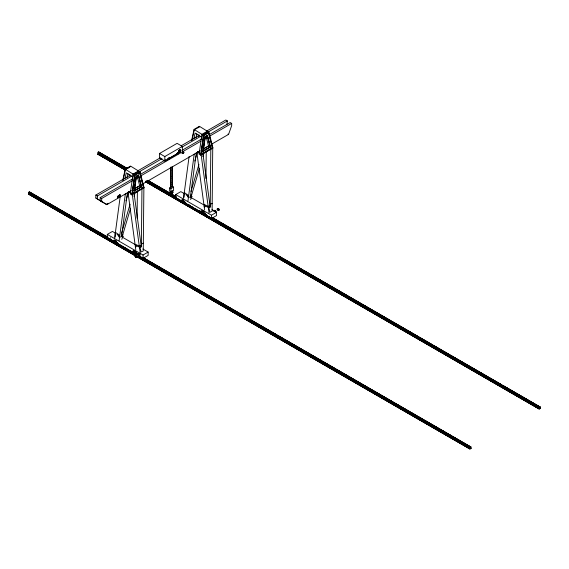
<?xml version="1.0" encoding="UTF-8"?>
<svg xmlns="http://www.w3.org/2000/svg" width="569" height="569" viewBox="0 0 569 569"><rect width="100%" height="100%" fill="white"/><g stroke="black" fill="none" stroke-linecap="round" stroke-linejoin="round"><path stroke-width="0.85" d="M137.101 218.261L137.371 191.867M135.835 247.124L135.415 245.459L139.946 247.309L141.368 246.505L141.951 188.46L143.886 187.528L143.246 250.986L141.83 251.669M205.964 178.502L206.241 151.226M208.802 207.55L210.231 206.746L210.815 148.701L212.742 147.769L212.109 211.227L209.989 212.251L208.802 207.55L204.278 205.708L204.698 207.365M115.151 237.003L115.244 233.041M118.829 235.786L119.433 236.377L117.036 234.414M184.015 197.244L184.107 193.289M187.692 196.028L188.296 196.618L185.899 194.662M118.082 196.49L117.47 197.82L118.153 197.18L118.203 197.592C120.279 197.486 118.523 195.103 118.793 196.013M182.379 150.877L182.379 146.411L177.087 143.352L159.526 153.495L159.526 157.969L164.818 161.02C167.122 161.61 168.31 156.496 170.33 157.833L177.023 153.971L177.542 152.947M177.82 152.805L177.848 153.289M126.546 169.014L98.081 152.25L126.538 168.68M539.689 407.432L211.917 217.977M117.47 197.82L118.11 195.786L118.523 197.415M117.641 197.92L118.281 195.885M118.971 196.113L118.715 195.651M173.09 192.038L171.568 193.602L171.838 192.521A0.782 0.455 -60 0 0 172.101 192.258L172.265 190.736L171.561 191.141C169.356 194.392 171.34 196.988 173.09 192.038L172.599 191.753L171.653 193.133L170.985 193.261M179.228 151.077L179.64 152.001M179.598 151.077C179.327 152.165 177.827 151.02 180.124 152.065M179.925 150.55L179.534 151.695L179.214 151.212M181.106 150.977L180.494 150.287L179.804 150.785M182.293 152.919L182.727 153.552L183.538 153.21M183.517 152.52L183.46 151.959M183.794 152.755L183.175 152.293M118.793 196.789L119.106 196.625M113.338 241.185C113.907 238.475 117.264 241.526 116.951 243.276M114.675 237.913L120.237 196.248M119.099 240.737L125.358 193.801M127.463 192.279L121.553 236.583L122.947 236.341L122.371 235.772L123.004 236.192L121.759 239.371M184.633 193.83L180.835 191.632L175.714 194.584L175.714 197.898L181.746 201.376C182.315 198.666 185.672 201.718 185.366 203.467L200.743 212.344L202.941 211.078M183.538 198.154L189.1 156.489M187.955 200.978L194.221 154.043M196.326 152.52L190.416 196.824L191.81 196.582L190.359 196.305L190.992 196.725L191.867 196.433L191.227 196.013L190.352 196.326L190.992 196.725L188.424 197.479L187.791 197.059L188.047 195.11L184.278 192.614M200.743 212.344C201.533 208.581 206.198 212.813 205.765 215.246L211.448 218.524L216.569 215.573L216.569 212.265L212.002 209.627M170.999 167.485L170.977 167.002M133.039 174.086L130.223 194.001L131.823 194.861L144.099 187.82L140.038 171.852L138.431 170.992L133.039 174.086L134.647 174.953L140.038 171.852M131.823 194.861L134.647 174.953M132.108 194.107L134.796 175.152L139.647 172.371L143.644 187.635L132.108 194.107L143.644 187.635M132.25 194.178L134.931 175.224L139.782 172.443M134.021 191.02L136.091 176.397L138.487 175.024L141.61 186.817L134.021 191.02L141.61 186.817M134.156 191.092L136.226 176.475L138.63 175.096M201.903 134.334L199.079 154.242L200.686 155.102L212.962 148.061L208.901 132.1L207.294 131.233L201.903 134.334L203.51 135.194L208.901 132.1M200.686 155.102L203.51 135.194M200.971 154.348L203.659 135.394L208.51 132.613L212.507 147.876L200.971 154.348L212.507 147.876M201.106 154.419L203.794 135.472L208.645 132.684M202.884 151.262L204.954 136.645L207.351 135.266L210.473 147.058L202.884 151.262L210.473 147.058M203.019 151.333L205.089 136.716L207.486 135.337M114.277 240.922L115.158 242.081M115.244 242.01L115.087 241.363M203.041 210.736L202.955 211.689M135.009 256.064C135.066 254.243 137.67 256.171 136.638 257.088M135.031 256.221C135.095 254.251 137.968 256.797 136.055 257.067M136.219 256.911L135.315 255.751M138.032 253.987L138.48 253.525L139.362 253.838M138.772 253.774L139.128 253.411M138.701 255.175L139.711 255.374L139.533 254.002M213.923 211.227L214.634 210.864L215.352 211.938M214.093 210.857C214.513 209.342 216.569 211.085 215.971 212.073M214.321 210.494L214.321 210.921M215.772 212.031C215.018 209.918 213.66 210.153 215.495 212.024M217.237 209.043L217.486 208.624M217.372 209.122L218.276 209.001L218.716 210.388M119.91 195.708L119.497 195.537L119.931 194.733L120.144 196.476L119.618 196.575L120.144 196.476M120.102 194.833L119.675 195.636C120.045 194.477 118.644 195.516 119.675 195.082M122.79 180.167L125.208 169.192L130.543 166.063L139 171.319L133.665 174.455L133.082 177.087L126.254 172.841L124.96 178.716M123.046 180.38L125.457 169.455L130.258 166.639M127.065 177.777L128.004 173.531M191.653 140.415L194.072 129.433L199.406 126.304L207.856 131.567L202.521 134.697L201.945 137.328L195.117 133.082L193.816 138.957M191.909 140.621L194.321 129.696M195.928 138.025L196.867 133.772M119.931 194.733L119.967 196.376M125.934 200.829L128.395 192.443M121.396 233.774L130.081 204.171M122.385 236.092L130.536 208.318M134.007 196.476L135.251 192.251M194.797 161.07L197.258 152.684M190.999 191.483L198.944 164.413M190.793 197.884L199.399 168.566M202.87 156.724L204.115 152.492M110.464 237.693L110.414 238.297M136.837 252.494L136.311 252.394M179.228 151.155C179.192 149.434 177.955 151.098 179.676 150.479M180.665 151.084L180.437 150.422M180.771 151.084L180.65 150.308M182.628 152.905L182.628 153.488M183.737 152.905L183.837 152.151L183.012 152.407M226.825 124.725L227.394 120.905L225.822 120.002L206.597 131.105M211.718 144.113L228.56 134.391L231.675 125.642L231.675 123.416L230.175 122.548L209.406 134.533M168.011 158.388L167.962 158.936L168.58 159.021M169.59 157.933L169.221 158.566M178.382 153.018L178.346 152.371M190.615 199.619L191.867 196.433M214.008 210.992L214.449 210.779M169.775 157.848L169.27 158.232L175.693 154.519M180.601 150.515C180.039 149.042 178.076 152.279 179.84 151.653M182.251 152.748L183.559 151.994M182.457 152.563L182.172 153.324L182.998 153.523M183.453 152.698L182.905 153.303M183.374 153.438L183.73 152.855M115.187 242.109L115.158 241.085L114.234 240.872M115.443 241.896L114.461 241.789L114.433 240.758M134.697 252.309C133.203 252.209 135.145 254.485 135.237 253.255C135.33 252.302 133.53 252.195 134.547 253.276M135.273 253.596L134.753 252.437M177.727 153.317L178.104 153.566L178.069 153.033M138.658 253.511L139.263 253.297L140.223 254.222M213.809 210.85L214.136 210.523M214.257 210.779L215.132 210.815L215.665 211.76M139.711 255.246C140.685 256.086 138.864 251.839 138.352 254.094M116.304 241.562L116.809 242.323L115.507 241.114L115.507 242.337L116.83 242.558M118.992 196.006C118.629 194.883 119.526 195.267 119.085 196.191M133.637 251.669L134.149 252.287M136.297 253.205L136.311 253.724L137.307 253.682M179.804 151.034L180.33 150.493M182.642 152.691L182.983 152.314M182.862 152.556L182.521 153.609L183.41 153.331M183.254 152.791L182.898 153.189M172.215 193.296L171.554 194.029M177.265 153.104L177.628 152.762M177.322 153.324L180.387 152.03M214.378 210.943L214.826 210.999M176.831 153.879L176.404 154.107M182.585 152.392L183.517 152.215M177.805 153.459L178.147 152.748M133.473 251.484L133.302 252.223L134.199 253.127L134.199 251.903L133.495 252.188L133.473 251.683M171.283 192.123L169.647 191.255L169.647 187.912L172.35 186.355L173.595 187.073L173.595 190.416L170.892 191.973L170.892 188.631L173.595 187.073M98.088 152.577L98.195 152.542A1.935 1.117 -60 0 1 98.309 152.99A2.354 1.358 -60 0 1 98.259 153.502L97.747 153.979L125.436 169.967M212.031 218.261L539.739 407.447A1.935 1.117 -60 0 1 539.803 407.881A2.354 1.358 -60 0 1 539.746 408.393L539.241 408.869L146.205 181.952M470.798 447.206L467.064 444.894M540.052 407.226L531.702 402.247M179.612 150.501L180.16 150.259M140.792 246.903L141.368 246.505M209.648 207.144L210.231 206.746M135.372 253.539L134.96 253.738M135.102 255.673C136.076 255.076 137.172 257.679 135.621 256.989M218.276 210.281L218.709 210.224M218.83 210.352L218.091 210.324M127.655 168.332L129.711 167.13M195.003 129.298L199.257 126.965L197.884 127.776M97.704 154.121L125.393 170.11L97.704 154.121L99.056 153.338M101.759 201.696L95.841 198.012L95.841 195.046L130.45 175.06M137.371 171.07L160.444 157.748M181.212 145.756L199.669 135.095M159.526 153.495L164.818 156.546L182.379 146.411M95.841 195.046L97.406 195.949L132.022 175.97M138.943 171.973L162.016 158.651M182.016 147.108L200.473 136.446M208.169 132.008L227.394 120.905M180.458 150.444C178.211 149.298 181.034 149.846 180.024 150.308M131.332 190.523L106.837 204.669L100.187 200.558L100.187 197.592L132.492 178.943M140.18 174.505L166.333 159.405M182.485 150.081L201.718 138.978M204.79 137.2L206.327 136.311M100.187 197.592L101.687 198.46L132.456 180.7M135.536 178.922L137.84 177.592M140.913 175.814L180.914 152.72M182.45 151.831L200.907 141.176M204.755 138.957L207.059 137.627M209.371 136.29L231.675 123.416M118.153 197.18L118.971 196.888L118.715 196.291M106.275 204.342L108.16 203.254M119.675 196.746L119.184 196.831L119.675 196.746L119.497 196.028M134.398 188.752L139.754 185.658M142.819 183.894L200.231 150.742M203.297 148.978L208.652 145.884M107.306 237.707L107.306 234.392L112.42 231.441L115.464 233.198M183.19 200.011L182.706 200.004L182.813 200.885L182.215 200.139M182.919 199.719L182.813 200.75M114.106 240.417L114.689 240.082L115.998 240.836L115.998 242.273L115.415 242.607L115.415 241.171L114.106 240.417L114.106 241.853M181.746 201.376L183.211 200.537M113.565 241.491L114.333 240.815L115.059 241.142M113.715 241.576C114.227 240.438 114.234 242.764 115.287 242.06M113.565 241.996L114.056 241.711M114.689 241.519L113.715 242.081L113.672 241.434M115.415 241.171L115.998 240.836M202.208 210.189L202.208 211.682L202.806 212.429L202.934 210.558M133.793 251.313L132.335 252.152C132.911 248.632 137.243 252.103 137.264 254.315M133.153 251.79L134.675 252.664L132.442 251.37M203.019 212.137C202.23 212.714 203.595 211.199 202.699 210.694M134.682 253.063L134.099 253.397L134.099 251.96L134.682 251.626L135.991 252.38L135.991 253.817L135.017 254.379L135.657 253.682M134.099 251.96L135.408 252.714L135.991 252.38M175.714 194.584L211.448 215.217L216.569 212.265M143.039 255.026L148.153 252.067L148.153 255.381L143.039 258.333L143.039 255.026L107.306 234.392M136.901 256.719L469.944 448.998L471.296 448.216M539.199 409.019L145.394 181.603L539.199 409.019L540.55 408.179M203.233 149.121L208.546 146.069L210.153 146.93L203.318 150.849L205.295 136.909L207.308 135.756L210.153 146.93M134.369 188.88L139.682 185.828L141.29 186.689L134.455 190.608L136.432 176.667L138.445 175.508L141.29 186.689M210.253 204.328L212.187 203.396M141.389 244.087L143.324 243.155M210.829 148.687L212.742 147.769M141.965 188.446L143.886 187.528M190.409 195.402L191.703 194.783M121.546 235.161L122.84 234.542M180.117 150.522L180.537 150.401M180.117 151.695L179.584 151.916M182.485 153.431L183.268 152.428L183.808 152.613M171.169 194.299C168.595 195.615 170.152 190.857 171.561 191.703M209.043 212.984L201.035 153.85L202.856 153.111L210.203 207.187M140.18 252.743L132.172 193.609L134 192.863L141.34 246.946M198.176 151.703L197.365 152.03L199.563 153.125L197.479 152.058M201.035 153.85L202.877 153.111M132.172 193.609L134.014 192.863M209.997 205.665L208.154 206.405L204.491 204.584L204.797 206.867L204.179 206.561M141.133 245.424L139.291 246.164L135.628 244.343L135.934 246.626L135.315 246.32M137.428 253.76L136.204 253.753L135.5 252.657L135.5 254.094M137.428 253.966L135.5 253.881M28.834 192.564L136.674 254.706M470.435 447.419L138.011 255.581M123.004 236.192L121.496 236.078L122.129 236.484L119.561 237.237L118.928 236.818L119.184 234.862L115.415 232.372M177.45 153.907L176.916 153.915M536.147 406.024L540.507 408.144M439.958 430.463L471.253 448.123M180.729 150.365L180.138 150.323M179.953 151.774L179.505 151.617M117.242 242.785L117.648 242.721M134.355 252.394L134.227 253.226L135.28 253.603M217.891 208.595L218.34 208.659M139.782 255.275L139.177 255.154M205.665 214.869L206.241 214.933M217.401 208.695L218.752 210.196M218.624 210.246L219.257 209.847L218.83 208.915M136.724 257.024L136.275 256.875M136.076 257.138L135.216 256.534M134.142 250.95L133.445 250.595M114.149 240.787L113.444 240.331M204.314 205.85L204.932 205.971M135.45 245.609L136.069 245.73M185.103 203.069L185.722 203.297M205.715 214.84L203.553 213.112L202.962 211.234M114.504 240.879L115.365 241.811M116.261 242.33L116.958 242.586M116.766 242.7L115.756 242.117M116.261 242.686L116.823 242.942M136.951 254.13L135.785 253.539M136.759 254.243L135.749 253.66M136.254 254.229L136.816 254.485M139.298 253.447L139.668 253.66M139.177 253.71L138.48 254.144M136.034 256.975C138.708 257.814 135.678 253.468 135.401 255.758L28.45 194.05L135.365 255.83M128.509 191.789L130.706 192.877M128.615 191.817L130.749 192.891M227.998 134.064L228.56 134.391M179.512 149.697L180.416 150.18M178.524 150.266L179.427 150.749M178.524 151.34L179.427 151.823M190.715 197.336L203.645 204.797M169.647 187.912L170.892 188.631M172.101 192.336L172.592 192.621M171.347 192.237L171.838 192.521M127.136 168.339L98.629 151.887A1.871 1.081 -60 0 0 98.131 152.172L126.595 168.602M147.855 180.302L170.209 193.204M171.696 194.072L176.362 196.76M181.696 199.847L183.289 200.757M200.921 210.943L203.282 212.301M212.465 217.607L540.201 407.048L503.288 385.732M126.403 168.14L98.679 151.909M147.94 180.572L169.477 193.012M171.781 194.342L175.629 196.561M212.55 217.877L431.757 344.437M433.294 345.326L501.744 384.843M100.983 153.573L126.361 168.225M147.897 180.657L151.745 182.884M153.281 183.766L162.514 189.1M164.05 189.989L169.434 193.097M171.746 194.427L175.586 196.646M212.507 217.963L221.739 223.29M223.276 224.179L232.508 229.506M234.044 230.395L239.428 233.503M240.964 234.392L267.117 249.492M268.653 250.381L277.885 255.709M279.422 256.598L280.965 257.487M282.501 258.369L291.733 263.703M293.27 264.592L295.574 265.922M297.118 266.811L302.502 269.919M304.038 270.808L309.422 273.917M310.959 274.799L337.111 289.898M338.647 290.787L347.879 296.115M349.416 297.004L350.952 297.893M352.496 298.782L358.648 302.331M360.184 303.22L361.72 304.109M363.264 304.998L372.489 310.325M374.032 311.215L379.416 314.323M380.953 315.212L390.185 320.539M391.721 321.428L407.105 330.312M408.642 331.201L417.874 336.528M419.41 337.417L428.642 342.744M430.178 343.633L431.715 344.522M433.251 345.411L442.483 350.739M444.019 351.628L449.403 354.736M450.947 355.625L453.251 356.955M454.787 357.844L460.172 360.952M461.715 361.841L487.861 376.934M489.404 377.823L498.629 383.15M500.172 384.039L501.709 384.929M503.245 385.818L512.477 391.145M514.013 392.034L516.325 393.364M517.861 394.253L523.245 397.361M524.782 398.25L530.166 401.358M147.357 180.586L169.669 193.467M171.205 194.356L175.821 197.016M181.973 200.573L184.278 201.903M200.43 211.227L204.278 213.453M211.967 217.891L539.625 407.063A1.871 1.081 -60 0 1 540.116 406.778M147.307 180.672L175.764 197.102M181.916 200.658L184.996 202.429M200.38 211.312L204.221 213.531M98.195 152.542L125.934 168.545M147.421 180.963L175.928 197.407M181.269 200.501L185.928 203.176M188.19 204.499L189.776 205.402M198.958 210.715L207.465 215.615M147.271 180.956L175.771 197.429M181.12 200.501L186.54 203.645M188.04 204.491L189.619 205.423M191.924 206.753L193.46 207.642M194.961 208.489L196.54 209.42M198.809 210.715L207.308 215.637M211.881 218.261L539.583 407.475M98.515 152.407A1.949 1.124 -60 0 0 98.451 152.912L126.14 168.901M146.909 180.885L178.438 199.093M179.982 199.982L192.286 207.088M193.823 207.977L539.945 407.802A2.347 1.358 -60 0 0 539.995 408.25M98.309 152.99L125.998 168.979M146.766 180.97L539.803 407.881M103.928 156.489L98.508 153.353A2.347 1.358 -60 0 1 98.451 152.912M105.429 157.35L125.422 168.893M146.958 181.333L156.233 186.689M157.727 187.55L173.922 196.902M175.416 197.756L187.77 204.897M189.257 205.75L198.538 211.113M200.025 211.967L243.916 237.309M245.403 238.169L254.684 243.525M256.171 244.386L313.91 277.722M315.39 278.575L324.679 283.938M326.158 284.792L383.897 318.128M385.377 318.981L394.666 324.351M396.145 325.198L464.66 364.757M466.132 365.604L534.654 405.171M98.259 153.502L125.941 169.484M145.941 181.027L539.711 408.464M118.345 197.315L118.565 195.722M95.841 198.012L106.837 204.669M100.983 201.248L102.555 202.159M122.307 237.145L135.23 244.606M142.833 248.994L148.153 252.067M107.882 237.188L29.375 191.867A1.871 1.081 -60 0 0 28.884 192.151M143.21 257.586L470.954 447.035L143.296 257.864M116.247 242.024L117.769 242.906M107.143 236.989L29.424 191.888M30.961 193.111L29.304 192.315L30.84 193.204M32.497 194.001L34.033 194.89M35.577 195.779L37.881 197.109M39.417 197.998L44.802 201.106M46.345 201.995L48.65 203.325M50.186 204.214L55.57 207.322M57.106 208.211L94.027 229.527M95.571 230.417L100.955 233.525M102.491 234.407L107.107 237.074M144.796 258.831L170.942 273.931M172.485 274.82L181.71 280.147M183.254 281.036L184.79 281.925M186.326 282.814L188.638 284.144M190.174 285.033L195.558 288.142M197.094 289.031L213.247 298.355M214.783 299.244L240.936 314.344M242.472 315.226L244.784 316.563M246.32 317.452L251.704 320.56M253.241 321.449L254.784 322.331M256.32 323.22L258.625 324.558M260.168 325.44L265.552 328.548M267.089 329.437L276.321 334.771M277.857 335.653L283.241 338.761M284.777 339.65L310.93 354.75M312.466 355.639L321.698 360.966M323.235 361.856L324.771 362.745M326.314 363.634L335.539 368.961M337.083 369.85L339.387 371.18M340.923 372.069L346.308 375.177M347.851 376.066L353.235 379.174M354.772 380.064L380.924 395.163M382.46 396.052L391.692 401.38M393.229 402.269L394.765 403.151M396.301 404.04L402.461 407.596M403.997 408.485L405.533 409.374M407.07 410.256L409.381 411.593M410.918 412.482L416.302 415.59M417.838 416.48L423.222 419.588M424.766 420.47L433.991 425.804M435.534 426.686L450.911 435.57M452.455 436.459L461.679 441.786M463.223 442.675L464.759 443.564M32.383 194.093L33.92 194.982M36.224 196.312L37.767 197.201M43.152 200.309L44.688 201.198M46.992 202.528L48.536 203.418M50.072 204.307L51.608 205.196M56.992 208.304L59.304 209.634M60.84 210.523L62.377 211.412M63.913 212.301L66.224 213.631M67.761 214.52L69.297 215.409M71.609 216.739L73.145 217.628M74.681 218.517L76.993 219.847M81.609 222.515L83.913 223.845M85.45 224.734L90.066 227.394M95.45 230.502L96.986 231.391M99.298 232.728L100.834 233.61M144.675 258.923L146.987 260.253M151.596 262.921L153.907 264.251M155.444 265.14L160.06 267.807M162.364 269.137L164.676 270.467M169.292 273.134L170.828 274.023M176.212 277.131L177.748 278.021M183.133 281.129L184.669 282.018M186.981 283.348L188.517 284.237M190.053 285.126L191.597 286.015M193.901 287.345L195.437 288.234M197.749 289.564L199.285 290.453M200.821 291.342L202.365 292.231M207.749 295.339L209.285 296.229M211.59 297.559L213.133 298.448M214.669 299.337L216.974 300.667M218.517 301.556L220.054 302.445M221.59 303.334L223.902 304.664M225.438 305.553L227.742 306.883M232.358 309.55L234.67 310.88M236.206 311.769L240.822 314.429M246.206 317.545L247.743 318.427M253.127 321.535L254.663 322.424M256.975 323.761L258.511 324.643M263.895 327.758L265.431 328.64M267.743 329.977L269.279 330.866M270.816 331.748L272.352 332.637M274.663 333.975L276.2 334.857M277.736 335.746L279.279 336.635M281.584 337.965L283.12 338.854M284.664 339.743L286.968 341.08M288.504 341.962L290.048 342.851M295.432 345.959L297.736 347.296M302.352 349.956L304.657 351.293M306.2 352.175L310.816 354.843M313.121 356.173L317.737 358.84M326.962 364.167L328.505 365.056M333.889 368.164L335.426 369.053M337.73 370.383L339.273 371.273M340.81 372.162L342.346 373.051M344.658 374.381L346.194 375.27M347.73 376.159L350.042 377.489M351.578 378.378L353.114 379.267M354.658 380.156L356.962 381.486M358.498 382.375L360.042 383.264M365.426 386.372L367.73 387.702M369.267 388.591L370.803 389.481M372.346 390.37L374.651 391.7M376.187 392.589L380.803 395.256M383.115 396.586L387.731 399.246M390.035 400.583L391.572 401.472M396.956 404.58L398.499 405.469M403.883 408.578L405.42 409.46M407.724 410.797L409.267 411.686M410.804 412.568L412.34 413.457M414.652 414.794L416.188 415.683M417.724 416.565L420.029 417.902M421.572 418.791L423.108 419.673M425.413 421.01L426.956 421.899M428.493 422.781L430.029 423.67M435.413 426.778L437.725 428.116M439.261 429.005L440.797 429.887M442.341 430.776L444.645 432.113M446.181 432.995L450.797 435.662M453.109 436.992L455.413 438.329M460.029 440.989L461.566 441.878M466.95 444.986L468.486 445.876M136.56 254.322L28.827 192.237L136.517 254.734M138.815 255.737L470.371 447.042A1.871 1.081 -60 0 1 470.869 446.757M138.16 255.581L470.485 447.433A1.935 1.117 -60 0 1 470.549 447.867A2.354 1.358 -60 0 1 470.492 448.372L138.217 256.534M29.261 192.386A1.949 1.124 -60 0 0 29.197 192.891L136.88 255.061M138.416 255.95L470.691 447.789A2.347 1.358 -60 0 0 470.741 448.23M28.991 192.542A1.935 1.117 -60 0 1 29.055 192.976L136.738 255.147M138.274 256.029L470.549 447.867M60.058 211.127L29.254 193.339A2.347 1.358 -60 0 1 29.197 192.891M61.552 211.988L66.978 215.125M68.479 215.985L130.052 251.541M131.539 252.394L136.155 255.061M138.466 256.391L147.741 261.754M149.234 262.608L200.046 291.947M201.533 292.8L217.735 302.16M219.221 303.014L287.729 342.574M289.208 343.42L357.716 382.98M359.195 383.833L368.484 389.196M369.964 390.05L427.71 423.393M429.19 424.239L438.479 429.609M135.906 255.204L29.005 193.481A2.354 1.358 -60 0 0 29.055 192.976M135.877 255.282L28.962 193.56L28.493 193.965L135.408 255.687M137.413 256.171L470.456 448.45L469.987 448.856L136.944 256.576M136.901 256.669L469.944 448.998M194.072 129.433L202.521 134.697M125.208 169.192L133.665 174.455M198.126 151.816L199.577 152.833M217.614 210.345C220.715 211.568 216.967 206.554 217.066 209.641M129.263 191.575L130.714 192.592M184.541 202.671L185.153 203.041M135.941 253.546L136.446 253.902M115.792 241.996L116.453 242.358M218.624 208.723L219.022 209.385M218.759 208.987L217.977 208.425L217.578 209.079M214.698 211.127L215.153 211.938M139.17 253.838L139.832 255.026M204.584 214.186L203.602 213.083M183.047 200.274L184.591 202.642M183.609 201.54L184.064 202.13M202.443 211.547L202.863 212.123M182.45 200.004L182.869 200.587M114.205 241.583L113.238 240.488L114.205 240.36L114.205 241.804M134.362 252.095L134.711 252.728M208.51 132.613L212.372 147.805M207.351 135.266L210.331 146.987M206.142 136.61L208.546 146.069M139.647 172.371L143.509 187.564M138.487 175.024L141.468 186.739M137.058 175.508L139.682 185.828M139.946 247.309L141.126 252.01M119.675 196.127L119.796 196.675M198.425 134.881L198.695 136.539M129.561 174.633L129.832 176.298M196.867 152.57L204.641 209.975M128.004 192.322L135.778 249.727M117.911 196.39L117.954 196.86M211.448 215.217L211.448 218.524M202.934 211.412L202.934 211.832M182.941 199.868L182.941 200.288M164.818 156.546L164.818 161.02M135.408 252.714L135.408 254.151M135.273 253.902L135.223 254.507M119.497 194.982L119.497 195.537M119.355 195.267L119.355 196.931M118.885 195.75L118.885 196.213M118.885 196.39L118.885 196.988M113.622 241.462L113.622 242.031M101.687 198.46L101.687 201.426M97.406 195.949L97.406 198.915M539.945 407.802A1.949 1.124 -60 0 1 540.009 407.297M470.691 447.789A1.949 1.124 -60 0 1 470.755 447.277M168.303 158.808C169.953 160.465 170.273 155.593 168.303 158.808M168.616 158.68C169.64 159.697 169.832 156.703 168.616 158.68M168.773 158.616L169.47 158.189L168.773 158.616M177.165 153.687C178.744 155.344 179.263 150.493 177.165 153.687M177.485 153.559C178.481 154.512 178.744 151.681 177.485 153.559M178.922 150.579L179.256 150.344L178.922 150.579M181.916 152.848C183.631 155.266 183.936 149.505 181.916 152.848M170.679 167.805L170.956 168.474L170.721 167.755M170.679 168.829L170.956 169.498L170.693 168.801M170.679 169.768L170.956 170.437L170.679 169.768M170.679 170.792L170.956 171.454L170.693 170.757M170.679 171.802L170.956 172.471L170.721 171.753M170.679 172.827L170.956 173.495L170.693 172.798M170.679 173.765L170.956 174.434L170.721 173.716M170.679 174.79L170.956 175.458L170.693 174.761M170.679 175.729L170.956 176.39L170.679 175.729M170.679 176.753L170.956 177.414L170.693 176.717M170.679 177.692L170.956 178.353L170.679 177.692M172.158 166.959L172.428 167.62L172.158 166.959M170.679 178.709L170.956 179.377L170.721 178.659M172.158 167.976L172.428 168.644L172.158 167.976M170.679 179.811L170.956 180.473L170.721 179.754M172.158 168.915L172.4 169.59L172.158 168.915M170.679 180.828L170.956 181.497L170.693 180.8M172.158 169.939L172.428 170.6L172.158 169.939M170.679 181.767L170.956 182.436L170.679 181.767M172.158 170.949L172.428 171.618L172.158 170.949M170.679 182.791L170.956 183.46L170.693 182.763M172.158 171.973L172.428 172.642L172.158 171.973M170.679 183.73L170.956 184.399L170.679 183.73M172.158 172.912L172.428 173.581L172.158 172.912M170.679 184.754L170.956 185.416L170.693 184.726M172.158 173.936L172.428 174.605L172.158 173.936M170.679 185.693L170.956 186.355L170.679 185.693M172.158 174.875L172.4 175.551L172.158 174.875M170.679 186.71L170.956 187.379L170.721 186.66M172.158 175.899L172.428 176.561L172.158 175.899M172.158 176.838L172.428 177.5L172.158 176.838M172.158 177.855L172.428 178.524L172.158 177.855M172.158 178.958L172.428 179.619L172.158 178.958M172.158 179.975L172.428 180.643L172.158 179.975M172.158 180.914L172.428 181.582L172.158 180.914M172.158 181.938L172.428 182.606L172.158 181.938M172.158 182.877L172.4 183.552L172.158 182.877M172.158 183.901L172.428 184.569L172.158 183.901M172.158 184.84L172.428 185.501L172.158 184.84M172.158 185.857L172.428 186.525L172.158 185.857M134.896 255.68C135.635 259.236 137.762 255.161 134.896 255.68"/></g></svg>
